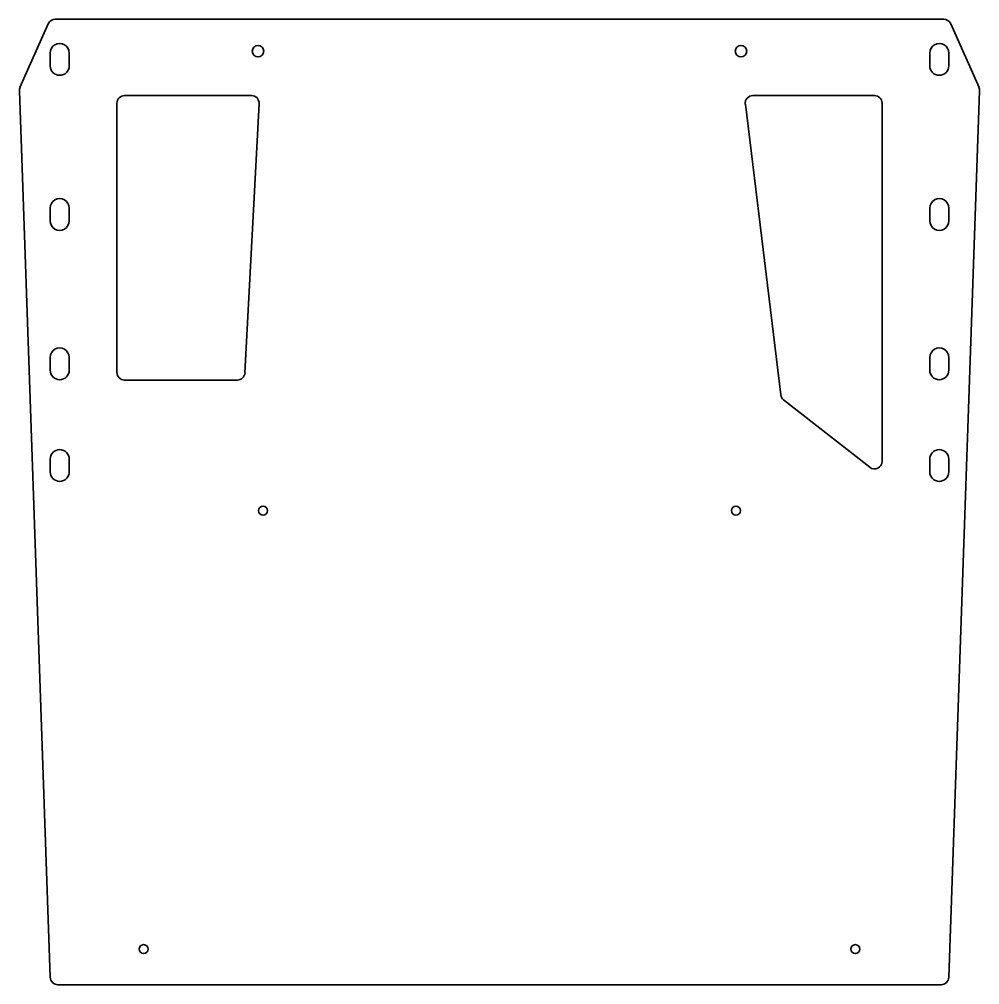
# Model space of a CAD drawing. Header units: inches. Extents: x 0 to 756, y 0 to 760.
import ezdxf

# ---------------------------------------------------------------- set-up
doc = ezdxf.new("R2010")
doc.units = ezdxf.units.IN
doc.header["$MEASUREMENT"] = 0
doc.layers.add('SIMUMAK Visible (ISO)', color=7, linetype='Continuous', lineweight=35)

# ---------------------------------------------------------------- blocks, each defined once
blk = doc.blocks.new('f')
at = {"layer": 'SIMUMAK Visible (ISO)'}
for p, q in [((-377.25, 326.21), (-355.02, 376.21)), ((-349.54, 379.78), (349.54, 379.78)), ((355.02, 376.21), (377.25, 326.21)), ((-353.5, 343.22), (-353.5, 353.22)), ((-338.5, 353.22), (-338.5, 343.22)), ((338.5, 343.22), (338.5, 353.22)), ((353.5, 353.22), (353.5, 343.22)), ((-353.4, -373.99), (-377.76, 323.56)), ((-294.95, 319.78), (-195.12, 319.78)), ((199.36, 319.78), (294.95, 319.78)), ((377.76, 323.56), (353.4, -373.99)), ((-300.95, 101.98), (-300.95, 313.78)), ((-189.13, 313.46), (-200.23, 101.66)), ((221.3, 84.27), (193.41, 313.05)), ((300.95, 313.78), (300.95, 32.02)), ((-353.5, 221.22), (-353.5, 231.21)), ((-338.5, 231.22), (-338.5, 221.22)), ((338.5, 221.22), (338.5, 231.22)), ((353.5, 231.21), (353.5, 221.22)), ((-353.5, 103.72), (-353.5, 113.72)), ((-338.5, 113.72), (-338.5, 103.72)), ((338.5, 103.72), (338.5, 113.72)), ((353.5, 113.72), (353.5, 103.72)), ((-206.22, 95.98), (-294.95, 95.98)), ((291.25, 27.3), (223.56, 80.27)), ((-353.5, 23.72), (-353.5, 33.72)), ((-338.5, 33.72), (-338.5, 23.72)), ((338.5, 23.72), (338.5, 33.72)), ((353.5, 33.72), (353.5, 23.72)), ((347.4, -379.78), (-347.4, -379.78))]:
    blk.add_line(p, q, dxfattribs=at)
for centre, radius in [((-190, 354.73), 4.5), ((190, 354.73), 4.5), ((-186, -6.78), 3.5), ((186, -6.78), 3.5), ((-280, -351.78), 3.5), ((280, -351.78), 3.5)]:
    blk.add_circle(centre, radius, dxfattribs=at)
at = {"layer": 'SIMUMAK Visible (ISO)', "extrusion": (0, 0, -1)}
for centre, radius, start, end in [((349.54, 373.78), 6, 23.9625, 89.99999), ((-349.54, 373.78), 6, 89.99999, 156.03753), ((346, 353.22), 7.5, 0, 180.00001), ((-346, 353.22), 7.5, 359.99999, 180), ((346, 343.22), 7.5, 180.00001, 0), ((-346, 343.22), 7.5, 180, 359.99999), ((371.76, 323.77), 6, 358.00006, 23.9625), ((-371.76, 323.77), 6, 156.03753, 181.99997), ((346, 231.22), 7.5, 359.95642, 180), ((-346, 231.22), 7.5, 0, 180.04358), ((346, 221.22), 7.5, 180, 0.00001), ((-346, 221.22), 7.5, 179.99999, 360), ((346, 113.72), 7.5, 0, 180.00001), ((-346, 113.72), 7.5, 359.99999, 180), ((346, 103.72), 7.5, 180.0436, 360), ((-346, 103.72), 7.5, 180, 359.9564), ((346, 33.72), 7.5, 0, 180), ((-346, 33.72), 7.5, 0, 180), ((346, 23.72), 7.5, 180, 0), ((-346, 23.72), 7.5, 180, 0), ((347.4, -373.78), 6, 269.99999, 358.00006), ((-347.4, -373.78), 6, 181.99997, 269.99999)]:
    blk.add_arc(centre, radius, start, end, dxfattribs=at)
at = {"layer": 'SIMUMAK Visible (ISO)'}
for centre, start, end in [((-294.95, 313.78), 89.99999, 180.00001), ((-195.12, 313.78), 356.99998, 89.99999), ((199.36, 313.78), 90.00001, 186.9509), ((294.95, 313.78), 0.00001, 90.00001), ((-294.95, 101.98), 180.00001, 269.99999), ((-206.22, 101.98), 269.99999, 356.99998), ((227.26, 84.99), 186.9509, 231.95653), ((294.95, 32.02), 231.95653, 0.00001)]:
    blk.add_arc(centre, 6, start, end, dxfattribs=at)

msp = doc.modelspace()

# ---------------------------------------------------------------- block references
msp.add_blockref('f', (377.76, 379.78))

doc.saveas('drawing.dxf')
